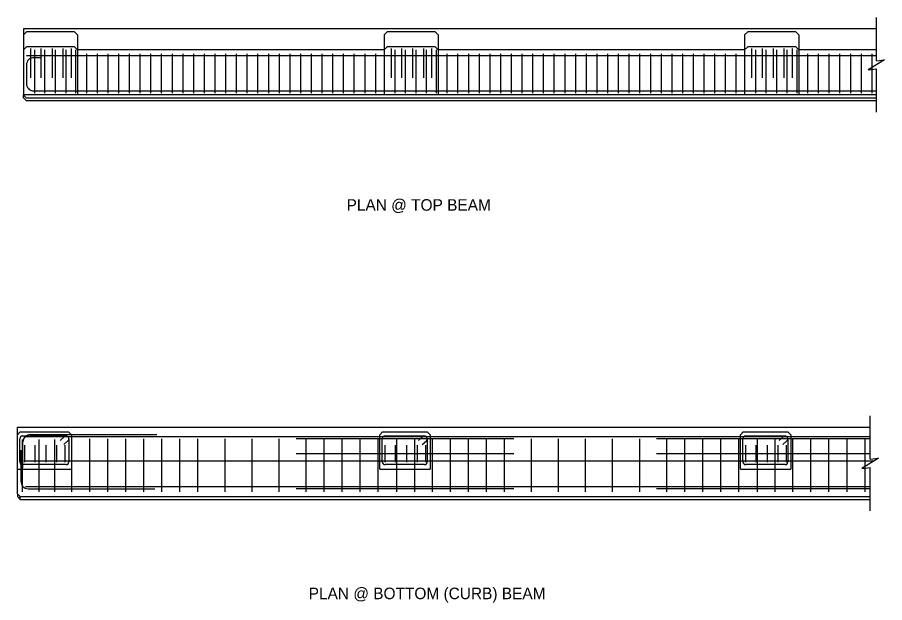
# Model space of a CAD drawing. Extents: x -823.3 to -780, y 450.7 to 491.5.
# Drawn here: x -823.32 to -799.27, y 450.71 to 466.95 of the extents above; entities that cross this region are included whole.
import ezdxf

# ---------------------------------------------------------------- set-up
doc = ezdxf.new("R2010")
doc.units = 0
for name, color, linetype in [('border_NO-PLOT', 7, 'Continuous'), ('str_Concrete-A', 7, 'Continuous'), ('str_Dropout-A_dither', 7, 'Continuous'), ('str_Reinforcement-A', 7, 'Continuous'), ('str_Reinforcement-B', 7, 'Continuous'), ('str_Reinforcement-C', 7, 'Continuous'), ('str_Reinforcement-H', 7, 'Continuous')]:
    doc.layers.add(name, color=color, linetype=linetype)

msp = doc.modelspace()

# ---------------------------------------------------------------- linework, layer by layer
at = {"layer": 'str_Concrete-A'}
for p, q in [((-799.498, 465.749), (-799.498, 466.952)), ((-799.498, 466.635), (-823.152, 466.635)), ((-823.152, 466.635), (-823.152, 466.051)), ((-823.152, 466.469), (-823.069, 466.552)), ((-821.735, 466.552), (-823.069, 466.552)), ((-821.735, 466.552), (-821.652, 466.469)), ((-821.652, 466.469), (-821.652, 466.051)), ((-813.152, 466.469), (-813.068, 466.552)), ((-813.152, 466.469), (-813.152, 466.051)), ((-811.735, 466.552), (-813.068, 466.552)), ((-811.735, 466.552), (-811.652, 466.469)), ((-811.652, 466.469), (-811.652, 466.051)), ((-803.152, 466.469), (-803.068, 466.552)), ((-803.152, 466.469), (-803.152, 466.051)), ((-801.735, 466.552), (-803.068, 466.552)), ((-801.735, 466.552), (-801.652, 466.469)), ((-801.652, 466.469), (-801.652, 466.051)), ((-823.152, 466.051), (-823.069, 466.135)), ((-823.152, 466.051), (-823.152, 464.801)), ((-821.735, 466.135), (-823.069, 466.135)), ((-821.652, 466.051), (-821.735, 466.135)), ((-813.152, 466.051), (-821.652, 466.051)), ((-821.652, 466.051), (-821.652, 464.801)), ((-813.152, 466.051), (-813.068, 466.135)), ((-813.152, 466.051), (-813.152, 464.801)), ((-811.735, 466.135), (-813.068, 466.135)), ((-811.652, 466.051), (-811.735, 466.135)), ((-803.152, 466.051), (-811.652, 466.051)), ((-811.652, 466.051), (-811.652, 464.801)), ((-803.152, 466.051), (-803.068, 466.135)), ((-803.152, 466.051), (-803.152, 464.801)), ((-801.735, 466.135), (-803.068, 466.135)), ((-801.652, 466.051), (-801.735, 466.135)), ((-799.498, 466.051), (-801.652, 466.051)), ((-801.652, 466.051), (-801.652, 464.801)), ((-799.498, 464.317), (-799.498, 465.52)), ((-799.498, 464.801), (-823.152, 464.801)), ((-823.152, 464.718), (-823.152, 464.801)), ((-823.069, 464.711), (-823.152, 464.794)), ((-823.069, 464.635), (-823.152, 464.718)), ((-799.498, 464.711), (-823.069, 464.711)), ((-799.498, 464.635), (-823.069, 464.635)), ((-799.669, 454.692), (-799.669, 455.896)), ((-823.323, 453.733), (-823.323, 455.578)), ((-823.323, 455.578), (-799.669, 455.578)), ((-799.669, 453.26), (-799.669, 454.464)), ((-823.246, 453.656), (-823.323, 453.733)), ((-823.323, 453.733), (-823.323, 453.656)), ((-823.246, 453.578), (-823.323, 453.656)), ((-823.246, 453.656), (-799.669, 453.656)), ((-823.246, 453.578), (-823.246, 453.656)), ((-823.246, 453.578), (-799.669, 453.578))]:
    msp.add_line(p, q, dxfattribs=at)
for points in [[(-799.498, 465.749), (-799.27, 465.777), (-799.727, 465.492), (-799.498, 465.52)], [(-799.669, 454.692), (-799.441, 454.721), (-799.898, 454.435), (-799.669, 454.464)]]:
    msp.add_lwpolyline(points, dxfattribs=at)
at = {"layer": 'str_Dropout-A_dither'}
for p, q in [((-823.246, 455.447), (-823.323, 455.37)), ((-823.323, 454.417), (-823.323, 455.37)), ((-823.246, 455.447), (-821.9, 455.447)), ((-821.822, 455.37), (-821.9, 455.447)), ((-821.823, 455.37), (-821.823, 454.417)), ((-813.193, 455.447), (-813.27, 455.37)), ((-813.27, 454.417), (-813.27, 455.37)), ((-813.193, 455.447), (-811.954, 455.447)), ((-811.876, 455.37), (-811.954, 455.447)), ((-811.876, 455.37), (-811.876, 454.417)), ((-803.193, 455.447), (-803.27, 455.37)), ((-803.27, 454.417), (-803.27, 455.37)), ((-803.193, 455.447), (-801.954, 455.447)), ((-801.876, 455.37), (-801.954, 455.447)), ((-801.876, 455.37), (-801.876, 454.417)), ((-823.323, 454.417), (-821.823, 454.417)), ((-813.27, 454.417), (-811.876, 454.417)), ((-803.27, 454.417), (-801.876, 454.417))]:
    msp.add_line(p, q, dxfattribs=at)
at = {"layer": 'str_Reinforcement-A'}
for p, q in [((-822.812, 465.831), (-822.874, 465.831)), ((-822.735, 465.831), (-822.812, 465.831)), ((-822.708, 465.831), (-822.735, 465.831)), ((-822.676, 465.831), (-822.708, 465.831)), ((-822.652, 465.831), (-822.676, 465.831)), ((-823.069, 465.636), (-823.069, 465.107)), ((-822.898, 464.912), (-799.498, 464.912)), ((-822.964, 455.378), (-819.451, 455.378)), ((-823.168, 454.449), (-823.168, 455.175)), ((-809.553, 455.257), (-815.593, 455.257)), ((-799.669, 455.257), (-805.593, 455.257)), ((-823.226, 454.942), (-823.226, 454.075)), ((-809.553, 454.843), (-815.593, 454.843)), ((-799.669, 454.843), (-805.593, 454.843)), ((-823.023, 453.872), (-819.51, 453.872)), ((-809.553, 453.872), (-815.593, 453.872)), ((-799.669, 453.872), (-805.593, 453.872))]:
    msp.add_line(p, q, dxfattribs=at)
for centre, radius, start, end in [((-822.874, 465.636), 0.195, 136.4083, 180), ((-822.874, 465.636), 0.195, 126.9606, 136.4083), ((-822.874, 465.636), 0.195, 120.3732, 126.9606), ((-822.874, 465.636), 0.195, 97.1512, 120.3732), ((-822.874, 465.636), 0.195, 90.0258, 97.1512), ((-822.874, 465.107), 0.195, 180, 223.2429), ((-822.874, 465.107), 0.195, 223.2429, 262.8235), ((-822.964, 455.175), 0.203, 90, 180), ((-823.023, 454.075), 0.203, 180, 270)]:
    msp.add_arc(centre, radius, start, end, dxfattribs=at)
at = {"layer": 'str_Reinforcement-B'}
for p, q in [((-822.852, 466.051), (-822.852, 464.852)), ((-822.569, 466.051), (-822.569, 464.852)), ((-822.27, 466.051), (-822.27, 464.852)), ((-821.983, 466.051), (-821.983, 464.852)), ((-821.707, 466.051), (-821.707, 464.852)), ((-821.409, 465.941), (-821.409, 464.852)), ((-821.112, 465.941), (-821.112, 464.852)), ((-820.815, 465.941), (-820.815, 464.852)), ((-820.518, 465.941), (-820.518, 464.852)), ((-820.222, 465.941), (-820.222, 464.852)), ((-819.925, 465.941), (-819.925, 464.852)), ((-819.628, 465.941), (-819.628, 464.852)), ((-819.331, 465.941), (-819.331, 464.852)), ((-819.034, 465.941), (-819.034, 464.852)), ((-818.737, 465.941), (-818.737, 464.852)), ((-818.44, 465.941), (-818.44, 464.852)), ((-818.143, 465.941), (-818.143, 464.852)), ((-817.847, 465.941), (-817.847, 464.852)), ((-817.55, 465.941), (-817.55, 464.852)), ((-817.253, 465.941), (-817.253, 464.852)), ((-816.956, 465.941), (-816.956, 464.852)), ((-816.659, 465.941), (-816.659, 464.852)), ((-816.362, 465.941), (-816.362, 464.852)), ((-816.065, 465.941), (-816.065, 464.852)), ((-815.768, 465.941), (-815.768, 464.852)), ((-815.472, 465.941), (-815.472, 464.852)), ((-815.175, 465.941), (-815.175, 464.852)), ((-814.878, 465.941), (-814.878, 464.852)), ((-814.581, 465.941), (-814.581, 464.852)), ((-814.284, 465.941), (-814.284, 464.852)), ((-813.987, 465.941), (-813.987, 464.852)), ((-813.69, 465.941), (-813.69, 464.852)), ((-813.393, 465.941), (-813.393, 464.852)), ((-812.852, 466.051), (-812.852, 464.852)), ((-812.569, 466.051), (-812.569, 464.852)), ((-812.27, 466.051), (-812.27, 464.852)), ((-811.983, 466.051), (-811.983, 464.852)), ((-811.707, 466.051), (-811.707, 464.852)), ((-811.409, 465.941), (-811.409, 464.852)), ((-811.112, 465.941), (-811.112, 464.852)), ((-810.815, 465.941), (-810.815, 464.852)), ((-810.518, 465.941), (-810.518, 464.852)), ((-810.221, 465.941), (-810.221, 464.852)), ((-809.925, 465.941), (-809.925, 464.852)), ((-809.628, 465.941), (-809.628, 464.852)), ((-809.331, 465.941), (-809.331, 464.852)), ((-809.034, 465.941), (-809.034, 464.852)), ((-808.737, 465.941), (-808.737, 464.852)), ((-808.44, 465.941), (-808.44, 464.852)), ((-808.143, 465.941), (-808.143, 464.852)), ((-807.846, 465.941), (-807.846, 464.852)), ((-807.55, 465.941), (-807.55, 464.852)), ((-807.253, 465.941), (-807.253, 464.852)), ((-806.956, 465.941), (-806.956, 464.852)), ((-806.659, 465.941), (-806.659, 464.852)), ((-806.362, 465.941), (-806.362, 464.852)), ((-806.065, 465.941), (-806.065, 464.852)), ((-805.768, 465.941), (-805.768, 464.852)), ((-805.471, 465.941), (-805.471, 464.852)), ((-805.175, 465.941), (-805.175, 464.852)), ((-804.878, 465.941), (-804.878, 464.852)), ((-804.581, 465.941), (-804.581, 464.852)), ((-804.284, 465.941), (-804.284, 464.852)), ((-803.987, 465.941), (-803.987, 464.852)), ((-803.69, 465.941), (-803.69, 464.852)), ((-803.393, 465.941), (-803.393, 464.852)), ((-802.852, 466.051), (-802.852, 464.852)), ((-802.569, 466.051), (-802.569, 464.852)), ((-802.27, 466.051), (-802.27, 464.852)), ((-801.983, 466.051), (-801.983, 464.852)), ((-801.707, 466.051), (-801.707, 464.852)), ((-801.409, 465.941), (-801.409, 464.852)), ((-801.112, 465.941), (-801.112, 464.852)), ((-800.815, 465.941), (-800.815, 464.852)), ((-800.518, 465.941), (-800.518, 464.852)), ((-800.221, 465.941), (-800.221, 464.852)), ((-799.925, 465.941), (-799.925, 464.852)), ((-799.628, 465.941), (-799.628, 464.852)), ((-823.178, 455.337), (-821.972, 455.337)), ((-813.125, 455.337), (-812.031, 455.337)), ((-803.124, 455.337), (-802.031, 455.337)), ((-823.255, 454.619), (-823.255, 455.26)), ((-822.025, 455.316), (-822.135, 455.212)), ((-822.036, 455.097), (-821.919, 455.203)), ((-821.894, 455.26), (-821.894, 454.619)), ((-813.202, 454.619), (-813.202, 455.26)), ((-812.084, 455.316), (-812.195, 455.212)), ((-812.095, 455.097), (-811.979, 455.203)), ((-811.954, 455.26), (-811.954, 454.619)), ((-803.202, 454.619), (-803.202, 455.26)), ((-802.084, 455.316), (-802.195, 455.212)), ((-802.095, 455.097), (-801.979, 455.203)), ((-801.954, 455.26), (-801.954, 454.619)), ((-821.972, 454.542), (-823.178, 454.542)), ((-812.031, 454.542), (-813.125, 454.542)), ((-802.031, 454.542), (-803.124, 454.542))]:
    msp.add_line(p, q, dxfattribs=at)
for centre, start, end in [((-823.178, 455.26), 90, 180), ((-821.972, 455.26), 312.3283, 133.1905), ((-813.125, 455.26), 90, 180), ((-812.031, 455.26), 312.3283, 133.1905), ((-803.124, 455.26), 90, 180), ((-802.031, 455.26), 312.3283, 133.1905), ((-823.178, 454.619), 180, 270), ((-821.972, 454.619), 270, 0), ((-813.125, 454.619), 180, 270), ((-812.031, 454.619), 270, 0), ((-803.124, 454.619), 180, 270), ((-802.031, 454.619), 270, 0)]:
    msp.add_arc(centre, 0.0774, start, end, dxfattribs=at)
at = {"layer": 'str_Reinforcement-C'}
for p, q in [((-822.949, 465.272), (-822.949, 466.091)), ((-822.662, 465.272), (-822.662, 466.091)), ((-822.351, 465.272), (-822.351, 466.091)), ((-822.053, 465.272), (-822.053, 466.091)), ((-821.824, 465.272), (-821.824, 466.091)), ((-812.949, 465.272), (-812.949, 466.091)), ((-812.662, 465.272), (-812.662, 466.091)), ((-812.351, 465.272), (-812.351, 466.091)), ((-812.053, 465.272), (-812.053, 466.091)), ((-811.824, 465.272), (-811.824, 466.091)), ((-802.949, 465.272), (-802.949, 466.091)), ((-802.662, 465.272), (-802.662, 466.091)), ((-802.351, 465.272), (-802.351, 466.091)), ((-802.053, 465.272), (-802.053, 466.091)), ((-801.824, 465.272), (-801.824, 466.091)), ((-823.12, 454.607), (-823.12, 455.081)), ((-822.833, 454.607), (-822.833, 455.081)), ((-822.523, 454.607), (-822.523, 455.081)), ((-822.224, 454.607), (-822.224, 455.081)), ((-821.995, 454.607), (-821.995, 455.081)), ((-813.12, 454.607), (-813.12, 455.081)), ((-812.833, 454.607), (-812.833, 455.081)), ((-812.523, 454.607), (-812.523, 455.081)), ((-812.224, 454.607), (-812.224, 455.081)), ((-811.995, 454.607), (-811.995, 455.081)), ((-803.12, 454.607), (-803.12, 455.081)), ((-802.833, 454.607), (-802.833, 455.081)), ((-802.522, 454.607), (-802.522, 455.081)), ((-802.224, 454.607), (-802.224, 455.081)), ((-801.995, 454.607), (-801.995, 455.081))]:
    msp.add_line(p, q, dxfattribs=at)
at = {"layer": 'str_Reinforcement-H'}
for p, q in [((-799.498, 465.885), (-823.072, 465.885)), ((-823.191, 455.236), (-823.191, 453.791)), ((-823.108, 455.319), (-799.669, 455.319)), ((-822.723, 455.236), (-822.723, 453.791)), ((-822.291, 455.236), (-822.291, 453.791)), ((-821.823, 455.257), (-821.823, 453.791)), ((-821.323, 455.257), (-821.323, 453.791)), ((-820.823, 455.257), (-820.823, 453.791)), ((-820.323, 455.257), (-820.323, 453.791)), ((-819.823, 455.257), (-819.823, 453.791)), ((-819.323, 455.257), (-819.323, 453.791)), ((-818.823, 455.257), (-818.823, 453.791)), ((-818.323, 455.257), (-818.323, 453.791)), ((-817.573, 455.257), (-817.573, 453.791)), ((-816.823, 455.257), (-816.823, 453.791)), ((-816.073, 455.257), (-816.073, 453.791)), ((-815.323, 455.257), (-815.323, 453.791)), ((-814.823, 455.257), (-814.823, 453.791)), ((-814.323, 455.257), (-814.323, 453.791)), ((-813.823, 455.257), (-813.823, 453.791)), ((-813.323, 455.257), (-813.323, 453.791)), ((-812.806, 455.257), (-812.806, 453.791)), ((-812.311, 455.257), (-812.311, 453.791)), ((-811.823, 455.257), (-811.823, 453.791)), ((-811.323, 455.257), (-811.323, 453.791)), ((-810.823, 455.257), (-810.823, 453.791)), ((-810.323, 455.257), (-810.323, 453.791)), ((-809.823, 455.257), (-809.823, 453.791)), ((-809.073, 455.257), (-809.073, 453.791)), ((-808.323, 455.257), (-808.323, 453.791)), ((-807.573, 455.257), (-807.573, 453.791)), ((-806.823, 455.257), (-806.823, 453.791)), ((-806.073, 455.257), (-806.073, 453.791)), ((-805.323, 455.257), (-805.323, 453.791)), ((-804.823, 455.257), (-804.823, 453.791)), ((-804.323, 455.257), (-804.323, 453.791)), ((-803.823, 455.257), (-803.823, 453.791)), ((-803.323, 455.257), (-803.323, 453.791)), ((-802.806, 455.257), (-802.806, 453.791)), ((-802.311, 455.257), (-802.311, 453.791)), ((-801.823, 455.257), (-801.823, 453.791)), ((-801.323, 455.257), (-801.323, 453.791)), ((-800.823, 455.257), (-800.823, 453.791)), ((-800.323, 455.257), (-800.323, 453.791)), ((-799.823, 455.257), (-799.823, 453.791)), ((-823.143, 454.649), (-799.556, 454.649)), ((-823.1, 453.934), (-799.669, 453.934))]:
    msp.add_line(p, q, dxfattribs=at)

# ---------------------------------------------------------------- texts
at = {"layer": 'border_NO-PLOT'}
for s, p in [('PLAN @ TOP BEAM', (-814.192, 461.587)), ('PLAN @ BOTTOM (CURB) BEAM', (-815.243, 450.808))]:
    msp.add_text(s, height=0.32, dxfattribs=at).set_placement(p)

doc.saveas('drawing.dxf')
